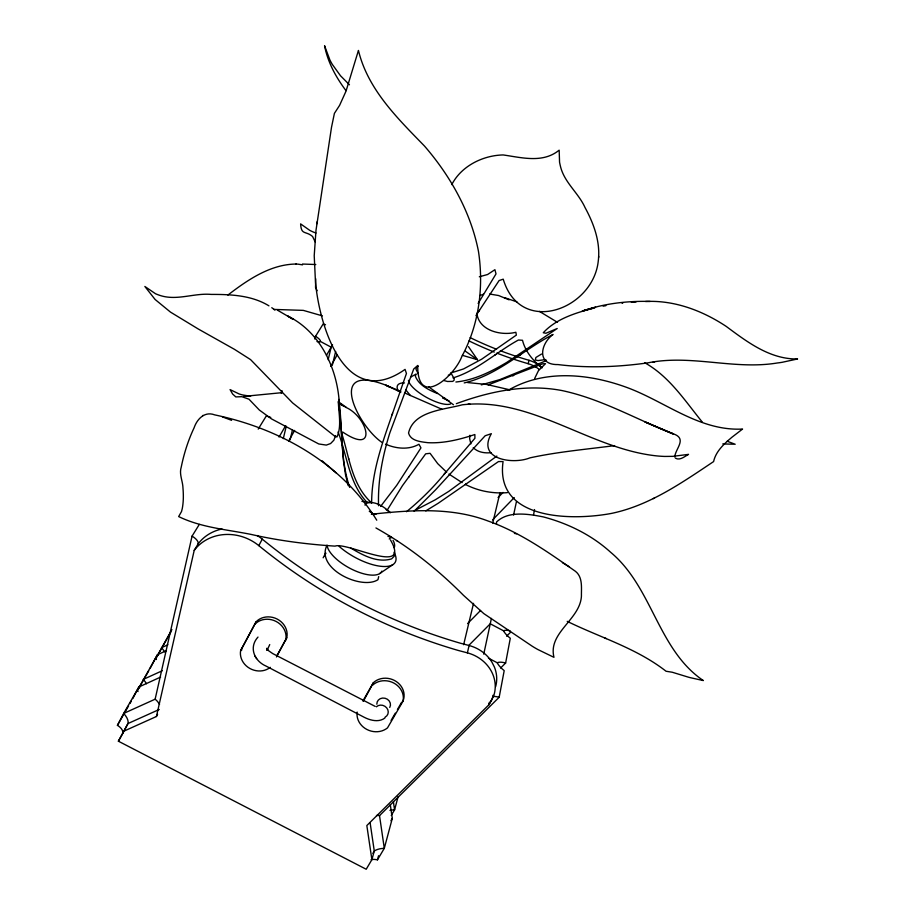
<?xml version="1.0" encoding="UTF-8"?>
<svg xmlns="http://www.w3.org/2000/svg" width="915" height="915" viewBox="0 0 915 915"><rect width="100%" height="100%" fill="white"/><g stroke="black" fill="none" stroke-linecap="round" stroke-linejoin="round"><path stroke-width="1.37" d="M378.558 505.732C377.701 480.935 382.459 456.368 389.859 432.784L413.729 368.997L417.732 365.474C417.194 409.039 454.309 376.671 461.858 356.404C479.128 324.619 483.875 286.91 478.465 251.385C470.825 212.257 450.454 176.035 424.491 146.045C397.499 118.275 367.841 89.476 358.44 50.451L346.019 91.157L339.602 105.351L334.41 113.369L331.505 127.311L315.984 230.42L314.222 255.64L315.458 281.877C319.289 325.912 345.069 411.67 405.071 369.385L406.443 373.48L392.569 413.397C382.481 442.483 371.604 471.98 371.639 503.193M349.679 487.421C340.094 459.113 342.645 428.7 338.939 399.42L338.927 401.799M267.043 650.371L266.837 648.266L268.69 650.794L272.739 653.585L375.161 706.391M475.949 315.641L499.098 280.55L503.227 279.167C520.429 336.674 592.954 309.716 598.238 261.267C600.698 242.464 593.915 223.855 585.04 207.568C578.383 192.745 564.143 182.417 560.392 166.095A99.335 43.268 -79.7 0 1 559.557 162.207L559.168 150.163C542.892 163.533 521.779 157.574 503.159 154.944C482.857 155.356 461.24 166.072 451.781 184.624M315.732 278.8L315.538 287.482L317.173 290.707M469.944 435.243L469.647 438.708L470.87 443.889M394.662 552.82L394.125 556.366L391.563 558.882C377.323 563.24 362.683 555.119 350.719 548.028M450.763 373.217L449.757 374.956L448.281 375.196M376.5 815.471A19.055 9.996 19.2 0 1 379.531 815.608L499.178 697.253L504.199 670.626A18.163 7.492 31.5 0 1 497.177 662.735L488.438 658.148M500.608 668.019L505.629 663.02L510.296 638.258A17.522 6.988 31.3 0 1 503.49 630.767L490.257 623.79L469.121 645.086M533.502 515.053L534.543 509.563M493.048 695.251L492.293 699.083L488.85 704.825L366.835 825.547L371.89 859.677L366.206 869.25L118.378 741.196L127.963 723.559L159.233 709.468M489.365 702.263L488.85 704.825L493.826 695.457A36.531 32.929 14.5 0 0 467.382 652.852L458.335 650.474A566.099 559.854 -12.2 0 1 258.819 545.637A45.247 40.901 26 0 0 194.209 550.384L156.419 716.514L123.605 731.279M378.707 576.61L377.975 579.675C361.745 590.461 315.035 568.627 327.055 545.146A30.847 12.547 29 0 0 352.824 569.748A30.847 12.547 29 0 0 381.875 571.12M415.765 374.532L415.399 376.282C418.933 385.387 428.952 390.042 437.462 393.541M483.749 654.145L491.412 618.414M513.578 515.019L516.46 501.58M122.713 733.384A9.905 5.25 26.3 0 0 117.44 725.321L123.674 713.426L155.127 699.197L192.058 536.144L199.321 524.398M598.696 256.383L598.604 257.504M467.382 652.852L469.086 645.51L460.119 643.142A561.089 555.085 -13.3 0 1 262.25 539.129A44.881 40.626 26 0 0 257.241 535.527M281.34 393.359L281.992 390.591M283.295 438.64L286.258 426.241M290.066 439.921L292.388 430.256M314.863 339.076L315.526 336.32L323.247 323.819A7.537 2.379 27.7 0 0 324.013 324.185M463.642 644.698L473.535 603.34M492.728 523.106L500.025 492.556M328.153 359.687L331.184 347.197L320.433 341.467A7.766 2.516 27.6 0 0 315.526 336.32M332.282 365.337L335.656 351.497M539.301 369.466A30.641 29.108 13.6 0 0 528.184 363.701L529.007 360.293A376.603 370.449 -60.2 0 1 500.379 350.719M365.051 505.217L365.405 503.788C373.64 499.716 383.648 506.498 389.756 512.034M390.282 804.514L392.283 818.433L384.289 848.354L377.46 859.837A18.071 9.516 32.4 0 0 371.067 859.631M398.116 796.61L394.571 809.889L391.254 815.471M377.46 859.837L378.57 855.719M371.89 859.677L374.281 851.007L370.118 822.757M335.611 435.62L333.849 440.207L330.601 443.546L326.289 445.09L318.763 443.969L271.469 418.876L259.322 410.012L248.983 399.203L241.903 396.698L235.807 396.904L232.616 394.022L230.065 389.596L239.192 393.976A53.665 50.165 31.9 0 0 242.612 394.948L250.619 396.275M357.159 712.076A18.186 16.253 17.7 0 0 366.869 729.461A18.186 16.253 17.7 0 0 387.491 727.905L403.023 701.164L403.767 698.591A17.877 16.035 17.5 0 0 394.457 680.451A17.877 16.035 17.5 0 0 373.366 682.704L362.9 700.97M534.692 378.387L538.455 370.666L545.489 363.69L542.801 363.77L488.153 384.883M324.859 556L325.774 553.003L323.144 557.795M363.449 701.096L373.366 682.704M496.639 521.916C508.26 510.627 528.481 514.001 543.236 516.895C567.929 523.369 591.719 535.058 610.671 552.305C652.532 587.178 657.702 649.627 703.315 680.566L690.699 677.763A111.882 67.573 -42.8 0 1 687.005 676.745L672.25 672.239L666.074 671.255C636.485 648.163 600.423 637.629 567.22 621.354M375.939 527.944C408.262 546.061 437.416 569.027 463.505 595.345L483.818 613.61L532.198 646.196A130.399 123.525 -86.9 0 0 537.826 649.513L553.975 657.336C547.73 632.517 580.087 619.787 581.425 596.145C581.288 587.727 582.912 577.262 575.512 571.372C547.902 551.997 519.8 532.13 487.718 520.887C450.592 506.853 410.023 510.147 371.364 514.253M409.131 476.509L402.463 485.648L387.503 509.655M276.456 656.97L286.761 637.778A17.831 16.035 23.2 0 0 277.268 619.112A17.831 16.035 23.2 0 0 256.131 621.754L240.622 650.622A17.991 16.104 23.2 0 0 249.806 668.43A17.991 16.104 23.2 0 0 270.302 667.332M267.134 650.29L269.731 644.583M479.494 310.254L478.808 311.283M257.996 637.069C248.48 647.454 254.404 661.03 265.945 666.029L364.216 717.291C370.415 720.471 378.821 722.61 384.895 718.035M392.569 413.397L392.089 414.769M240.622 650.622L256.131 621.754M132.767 698.625L138.886 686.982L160.594 677.1M138.051 691.534A9.562 4.884 26.5 0 0 137.17 690.974L157.403 654.774L166.439 650.634M156.419 659.509A9.23 4.564 26.7 0 0 155.561 658.96L171.906 629.554M170.831 632.059L155.539 658.983M258.819 545.637L262.25 539.129M123.422 732.183L127.963 723.559A10.134 5.158 47.2 0 0 123.662 713.448L138.886 686.982A9.756 4.781 46.9 0 0 139.743 687.623M156.419 716.514L157.586 714.329M276.89 655.723L286.761 637.778M288.671 441.053L294.653 430.416M330.658 366.469L337.052 355.123M118.378 741.196L122.77 733.418M117.417 725.343L128.58 705.911M129.976 703.486L131.371 701.062M137.147 690.997L148.722 670.844M150.083 668.476L157.403 654.774A9.425 4.461 46.8 0 0 158.226 655.403M279.041 437.061L285.491 425.944M326.472 355.317L332.557 344.852M391.082 720.425L395.314 713.151M397.43 709.514L401.651 702.228M390.945 820.686L392.283 818.433M372.874 853.386L374.281 851.007A18.472 9.962 11.4 0 1 384.3 848.354L379.519 815.585M194.209 550.384L198.143 543.865A44.881 40.626 26 0 1 222.025 528.984M478.122 303.46L496.01 273.905L494.912 269.685L487.603 274.511L479.323 276.776M258.202 429.101L266.391 415.833A8.75 3.191 27.3 0 0 268.187 416.6M408.559 477.31L425.681 453.829L430.061 453.302L437.725 463.653L446.692 472.254M380.571 506.453L396.755 485.27L420.957 447.87L418.921 444.267C408.765 450.111 395.909 448.739 385.558 444.152M406.5 511.714C420.603 500.139 433.63 487.272 445.113 473.089L474.919 438.251L474.862 434.522C459.765 439.532 443.947 443.512 427.911 442.688C420.957 441.785 410.698 441.099 408.536 433.035C413.603 410.904 444.141 409.794 462.212 404.819C531.947 396.675 589.271 448.796 656.741 455.899A143.586 130.696 -62 0 0 664.77 456.436L672.765 456.356L688.538 454.378C684.66 456.413 679.811 460.931 675.362 458.118M498.08 497.566L503.033 492.442M492.545 519.937L514.253 497.588M467.576 623.607L480.592 610.431M506.59 636.211L510.627 632.185M445.113 473.089L444.107 474.29M541.497 367.35C532.77 360.453 525.21 351.269 522.499 340.288L518.405 340.025C496.296 352.103 477.424 370.484 453.005 377.906M414.152 511.199L435.609 489.788L485.179 435.746L491.344 433.687C476.463 459.73 513.281 464.683 529.911 457.866C557.83 451.77 586.309 449.345 614.583 445.616M508.191 390.293C544.059 369.26 588.356 373.526 626.032 387.159C664.77 401.136 699.186 431.331 742.568 429.055L731.737 437.393A132.309 52.475 -69.4 0 1 728.603 440.069C722.038 445.88 715.507 452.708 713.597 461.583C681.927 482.731 649.318 505.606 611.38 513.429C572.47 520.761 494.752 520.601 503.067 461.56L498.492 461.56L438.262 503.227L425.761 510.902M389.252 538.981L391.231 537.277M479.632 295.694L483.497 294.207M468.469 346.636L477.481 359.698L462.418 355.352M418.132 366.137L416.439 367.384L416.028 369.385L418.384 374.029M464.225 382.916C497.771 375.127 523.311 349.839 553.049 334.455C540.125 343.96 536.625 365.085 557.978 364.57C587.807 368.288 618.06 367.018 647.786 362.878C690.985 354.094 734.093 370.163 777.293 362.981A110.097 91.317 -65.1 0 0 782.222 362.283L797.583 358.966C770.018 359.423 747.235 341.981 726.201 326.392C702.514 310.688 674.355 300.006 645.59 301.493M496.845 456.07L448.808 491.355L435.231 499.819L415.124 510.307M465.323 484.538L466.433 483.76M227.869 295.076C247.771 279.784 270.863 263.92 296.998 264.035L296.002 263.978M379.645 573.614L392.81 564.681M519.629 355.42L520.646 354.688M494.969 354.986L495.758 354.482M376.751 520.2C341.112 462.716 279.521 428.529 214.636 414.861C204.651 410.984 197.011 419.127 194.094 427.82C188.193 440.309 183.984 453.577 181.239 467.108C178.951 474.142 182.817 481.004 182.977 488.13C183.549 494.969 183.549 501.912 182.257 508.66A149.271 18.186 -58.7 0 0 181.547 511.485L178.654 516.575C201.357 527.623 226.771 529.51 251.167 534.429C278.755 540.685 306.857 544.288 335.073 546.129C346.613 541.428 411.876 576.713 390.408 539.861M410.926 376.957L416.188 374.018M541.554 354.025L535.87 357.502L535.309 359.984L537.986 360.567L545.855 359.584M512.72 375.893L513.715 375.436M167.868 644.789L161.463 647.729A9.436 4.472 46.8 0 1 164.54 651.869M162.252 670.752L143.232 679.422A9.768 4.792 46.9 0 1 146.411 683.734M546.495 360.613L499.933 379.565L481.313 384.895M456.333 403.675C489.971 391.254 526.399 383.682 562.142 390.591C601.109 398.906 635.856 419.036 672.536 433.676L644.938 421.918L673.463 433.882C687.6 438.823 675.19 448.796 674.755 457.02M654.534 497.989L653.207 498.652M371.044 502.346C351.978 484.756 349.427 457.672 342.004 434.305L342.633 431.994C378.741 456.31 367.498 416.131 345.195 407.084M468.125 404.144L469.91 404.018M582.317 311.054L595.562 307.326L582.5 310.997C604.197 303.551 627.244 300.772 650.107 301.458M202.57 415.673L203.073 415.399M593.595 308.183C575.718 312.839 556.023 318.855 543.258 332.763L545.923 333.243L557.224 328.508L506.647 362.477C491 371.742 474.222 380.148 455.899 382.012M396.515 540.513L397.693 541.257M451.175 372.897L463.573 368.928L481.702 359.172L516.346 335.096L515.866 332.271C501.329 336.011 478.797 330.818 476.864 313.204M603.168 306.159L605.924 305.667M622.12 303.265L622.738 303.185M282.369 392.626L243.916 396.378M631.35 302.339L636.028 301.996M428.815 386.942L453.463 404.75M491.218 452.662C484.916 453.382 477.882 452.376 473.249 447.652M507.368 492.647C492.956 493.826 478.373 491.103 465.495 484.481M654.614 362.02L653.024 362.191M371.696 514.23L376.042 514.241M273.814 309.407L303.311 310.379L322.4 315.869M315.778 264.538L302.453 264.035M387.983 536.476L390.522 536.567M361.928 501.374L370.815 502.552M722.77 443.935L735.18 444.244L727.196 441.259M467.611 382.573L486.654 384.449L510.032 389.87M489.605 294.024L498.572 295.522L509.117 299.834M297.901 264.138L302.533 264.847M514.413 533.399L516.598 533.811M442.986 397.876L445.628 398.563M316.956 223.695L317.219 221.659M443.821 380.503L447.458 381.475L452.719 381.406L454 380.365L454.24 378.753L451.655 374.235M222.448 416.897L231.621 420.34M671.05 433.104L673.463 433.882M504.451 297.592L516.895 301.881M268.941 305.85C251.739 295.259 230.82 294.367 211.182 294.413C193.831 292.846 176.629 301.172 159.53 295.282A75.327 52.898 -27.9 0 1 155.539 293.749L144.856 286.464L155.081 299.457L170.499 312.118L198.212 328.965L234.537 349.381L250.596 359.629L292.628 402.932L335.027 436.432L336.983 436.981C341.878 426.138 338.539 412.951 338.367 401.433L340.048 414.152L343.422 460.451L345.527 474.816L348.238 485.671M315.961 233.039L313.41 232.067A59.772 55.769 39.6 0 1 309.808 230.386L300.623 223.9C301.241 235.418 305.541 230.546 312.564 236.47L315.24 242.006M400.736 391.391L386.119 385.329M404.522 392.901L442.174 409.36M271.778 307.692L274.889 310.048M389.23 536.51L391.78 537.643M442.917 398.105L449.196 400.942M400.804 392.203L385.913 385.215C325.077 361.631 358.451 426.813 382.047 442.425M385.913 385.215L390.007 387.285M277.428 310.151L293.246 319.381L287.928 316.121C319.758 331.802 336.651 367.064 339.191 401.262M462.109 482.64L448.933 474.062M606.336 638.601L605.009 638.075M539.427 311.397L557.51 322.332M340.311 404.167L343.697 406.031L340.677 404.27M562.393 562.634L569.393 566.877M374.338 514.653L369.271 511.245M644.686 362.717C669.46 376.534 684.935 400.804 702.365 422.17M465.403 351.223L477.481 359.698M339.156 402.28L346.328 407.392M443.558 397.602L444.313 398.139M386.119 509.575L390.396 512.732M336.377 473.101L321.977 460.725M349.461 84.786L340.494 75.751L332.294 64.393A108.519 92.529 -11.8 0 1 329.949 60.093L324.562 45.75C327.742 62.243 335.942 77.26 345.95 90.585M410.423 395.532L405.768 389.859M366.812 502.152C348.981 483.143 347.162 455.384 338.058 431.96M256.017 657.702L256.658 658.617M254.999 656.238L255.72 657.267M159.553 704.321L157.677 701.679A11.266 5.707 39.4 0 0 155.127 699.197M348.569 458.324L348.787 459.158M393.381 801.586L394.571 809.889A17.82 9.276 11.4 0 0 389.95 810.37M496.422 522.522L496.582 524.226M341.958 440.824L342.038 442.094M393.061 540.376A30.309 11.941 29 0 1 394.228 547.753M394.045 552.248A38.178 15.258 29 0 1 380.983 566.316A38.178 15.258 29 0 1 339.099 546.346M398.414 391.254A31.385 10.237 28.9 0 1 404.51 382.939M450.489 404.018A24.911 7.983 28.9 0 1 426.093 397.156A24.911 7.983 28.9 0 1 408.467 380.32M325.534 324.791A7.537 2.379 27.7 0 1 324.779 324.505M320.433 341.467A7.755 2.516 27.6 0 1 317.002 341.57M270.76 417.377A8.75 3.191 27.3 0 1 269.079 416.92M503.49 630.767A17.648 7.08 31.3 0 1 509.975 630.744M497.177 662.735A18.3 7.606 31.6 0 1 505.629 663.02M528.184 363.701A378.764 372.645 -60 0 1 496.811 353.087M494.249 352.069A378.764 372.645 -60 0 1 469.018 340.906M496.536 349.233A376.603 370.449 -60.2 0 1 470.173 337.624M529.007 360.293A30.47 28.971 13.5 0 1 542.149 367.841M192.058 536.144A10.431 4.529 26.7 0 1 198.143 543.865M492.728 696.521A18.998 8.178 31.9 0 1 499.178 697.253M469.086 645.51A36.234 32.711 14.4 0 1 491.847 662.014L494.352 666.921A36.234 32.711 14.4 0 1 495.678 686.547M376.385 706.803A6.954 6.245 26.6 0 1 386.645 707.798A6.954 6.245 26.6 0 1 385.124 717.143M376.843 704.207A6.885 6.176 17.5 0 1 385.089 698.259A6.885 6.176 17.5 0 1 389.744 707.444M241.56 650.496A17.934 16.07 23.2 0 1 241.8 648.186M254.976 624.133A17.877 16.07 23.2 0 1 276.17 621.479A17.877 16.07 23.2 0 1 285.697 640.191M372.542 685.232A17.923 16.07 17.5 0 1 393.69 682.979A17.923 16.07 17.5 0 1 403.023 701.164"/></g></svg>
